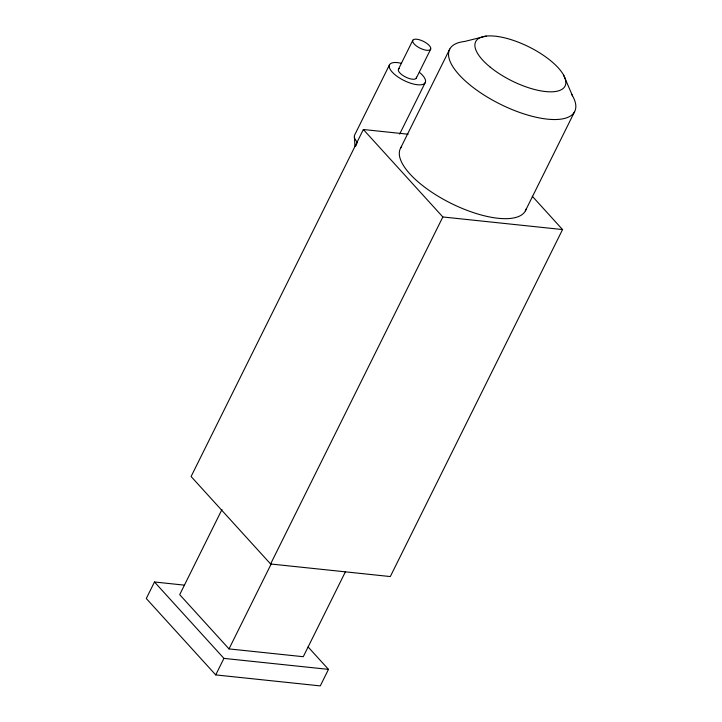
<?xml version="1.0" encoding="UTF-8"?>
<svg xmlns="http://www.w3.org/2000/svg" width="722" height="722" viewBox="0 0 722 722"><rect width="100%" height="100%" fill="white"/><g stroke="black" fill="none" stroke-linecap="round" stroke-linejoin="round"><path stroke-width="1.08" d="M389.546 64.718L354.683 134.951A19.954 7.608 26.4 0 0 357.363 142.306M408.101 134.22L363.356 129.509L191.095 476.52L270.597 563.981L390.304 576.562L562.555 229.56L532.276 196.24M398.463 69.195L412.813 40.279M184.525 585.154L154.49 581.995L146.286 598.52L215.725 674.908L320.279 685.9L328.474 669.375L308.104 646.957M416.287 78.147L430.646 49.231A9.973 3.8 26.4 0 0 418.832 39.62A9.973 3.8 26.4 0 0 415.71 45.423A9.973 3.8 26.4 0 0 430.646 49.231M399.654 134.102L425.204 82.633M400.548 148.19L449.77 49.051M221.961 509.533L179.706 594.657L229.018 648.907L303.267 656.713L345.522 571.589M270.597 563.981L442.848 216.97L363.356 129.509M215.725 674.908L223.928 658.383L154.49 581.995M229.018 648.907L271.273 563.783M525.363 210.878L574.577 111.729M486.267 36.1L464.427 41.515A69.835 26.615 26.4 0 0 463.046 78.824A69.835 26.615 26.4 0 0 544.388 118.769A69.835 26.615 26.4 0 0 571.49 94.086M442.848 216.97L562.555 229.56M223.928 658.383L328.474 669.375M563.476 74.871L572.519 95.8M354.358 136.99L354.998 146.539M419.41 72.344A19.954 7.608 26.4 0 1 418.715 84.844A19.954 7.608 26.4 0 1 391.405 71.126A19.954 7.608 26.4 0 1 401.576 63.392M355.982 145.781A19.954 13.204 -42.3 0 1 356.957 143.173M416.45 77.128A9.973 3.8 26.4 0 1 405.574 77.028A9.973 3.8 26.4 0 1 399.23 68.482M526.13 209.037A69.835 26.615 26.4 0 1 450.357 202.99A69.835 26.615 26.4 0 1 401.667 146.53M490.292 67.182A49.881 19.007 26.4 0 0 564.947 86.252A49.881 19.007 26.4 0 0 505.878 38.158A49.881 19.007 26.4 0 0 490.292 67.182"/></g></svg>
